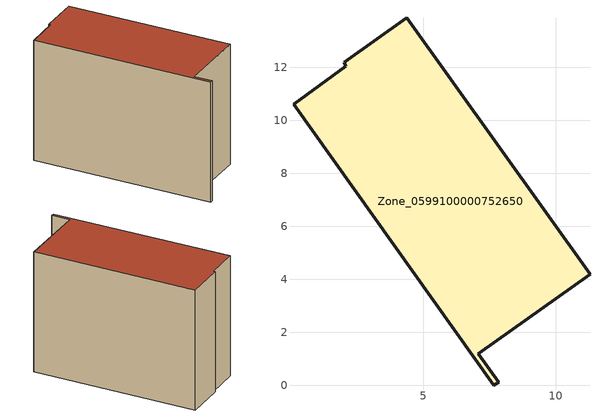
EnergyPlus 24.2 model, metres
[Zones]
Zone_0599100000752650
 floor ground (C_G): 0.11,10.59 2.07,12.03 2.02,12.19 4.37,13.87 11.29,4.19 7.08,1.19 7.84,0.13 7.67,0 z0
 wall outside (C_F): 7.67,0 7.84,0.13 7.08,1.19 11.29,4.19 4.37,13.87 2.02,12.19 2.07,12.03 0.11,10.59 7.67,0 z0:8.87
 roof outside (C_R): 2.07,12.03 0.11,10.59 7.67,0 7.84,0.13 7.08,1.19 11.29,4.19 4.37,13.87 2.02,12.19 z8.87
[BUILDING]
Pand.0599100000752650: North Axis=0; Terrain=City; Loads Convergence Tolerance Value=0.04; Temperature Convergence Tolerance Value=0.4; Solar Distribution=FullExterior; Maximum Number of Warmup Days=25; Minimum Number of Warmup Days=1
[Site:Location]
Rotterdam.The.Hague.AP_ZH_NLD Design_Conditions: Latitude=51.96; Longitude=4.45; Time Zone=1; Elevation=-4.5
[SITE:GROUNDTEMPERATURE:BUILDINGSURFACE]
18, 18, 18, 18, 18, 18, 18, 18, 18, 18, 18, 18
[MATERIAL] Thermal Absorptance=0.9; Solar Absorptance=0.7; Visible Absorptance=0.7
Name | Roughness | Thickness | Conductivity | Density | Specific Heat
G.TI.2006-2014 | MediumSmooth | 0.15 | 0.06 | 540 | 1210
F.TI.2006-2014 | Rough | 0.3 | 0.12 | 1920 | 840
R.TI.2006-2014 | MediumRough | 0.2 | 0.08 | 1500 | 1000
[CONSTRUCTION]
C_G: G.TI.2006-2014
C_F: F.TI.2006-2014
C_R: R.TI.2006-2014
[ZONE]
Zone_0599100000752650: Type=1; Multiplier=1; Ceiling Height=Autocalculate; Volume=Autocalculate; Floor Area=autocalculate; Part of Total Floor Area=Yes
[ZONEINFILTRATION:DESIGNFLOWRATE]
Infil_Zone_0599100000752650: Zone or ZoneList or Space or SpaceList=Zone_0599100000752650; Schedule=AlwaysOn; Design Flow Rate Calculation Method=Flow/Area; Flow Rate per Floor Area=0.0015; Constant Term Coefficient=1; Temperature Term Coefficient=0; Velocity Term Coefficient=0; Velocity Squared Term Coefficient=0
[HVACTEMPLATE:ZONE:IDEALLOADSAIRSYSTEM]
Zone_0599100000752650: Maximum Heating Supply Air Temperature=50; Minimum Cooling Supply Air Temperature=13; Maximum Heating Supply Air Humidity Ratio=0.0156; Minimum Cooling Supply Air Humidity Ratio=0.0077; Heating Limit=NoLimit; Cooling Limit=NoLimit; Dehumidification Control Type=ConstantSensibleHeatRatio; Cooling Sensible Heat Ratio=0.7; Dehumidification Setpoint=60; Humidification Control Type=None; Humidification Setpoint=30; Outdoor Air Method=None; Outdoor Air Flow Rate per Person=0.00944; Outdoor Air Flow Rate per Zone Floor Area=0; Outdoor Air Flow Rate per Zone=0; Demand Controlled Ventilation Type=None; Outdoor Air Economizer Type=NoEconomizer; Heat Recovery Type=None; Sensible Heat Recovery Effectiveness=0.7; Latent Heat Recovery Effectiveness=0.65
[ZONECONTROL:THERMOSTAT]
ThermostatControl_Zone_0599100000752650: Zone or ZoneList=Zone_0599100000752650; Control Type Schedule=DualSetpointControlType; Control 1=Thermostat_Zone_0599100000752650; Temperature Difference Between Cutout And Setpoint=0
[THERMOSTATSETPOINT:DUALSETPOINT]
Thermostat_Zone_0599100000752650: Heating Setpoint Temperature Schedule=HeatingSetpoint_Zone_0599100000752650; Cooling Setpoint Temperature Schedule=CoolingSetpoint_Zone_0599100000752650
[SCHEDULE:COMPACT]
HeatingSetpoint_Zone_0599100000752650: Through: 12/31, For: AllDays, Until: 24:00, 21
CoolingSetpoint_Zone_0599100000752650: Through: 12/31, For: AllDays, Until: 24:00, 24
DualSetpointControlType: Through: 12/31, For: AllDays, Until: 24:00, 4
AlwaysOn: Through: 12/31, For: AllDays, Until: 24:00, 1
